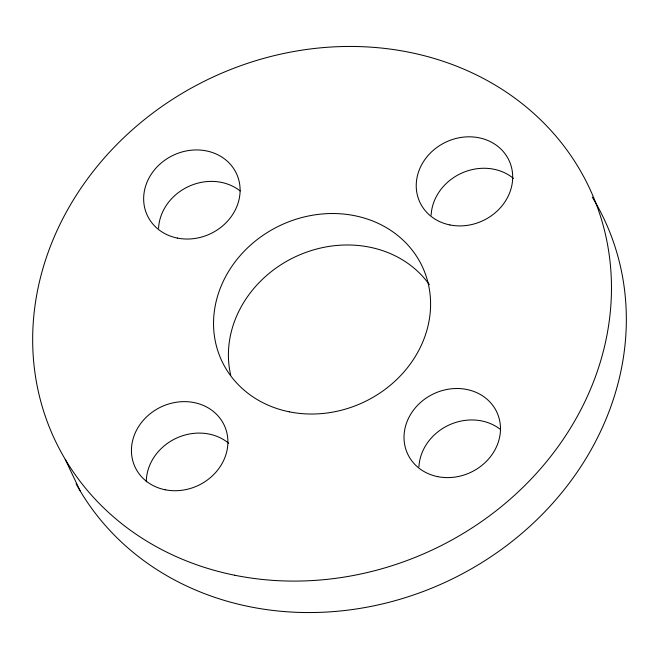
<?xml version="1.0" encoding="UTF-8"?>
<svg xmlns="http://www.w3.org/2000/svg" width="659" height="659" viewBox="0 0 659 659"><rect width="100%" height="100%" fill="white"/><g stroke="black" fill="none" stroke-linecap="round" stroke-linejoin="round"><path stroke-width="0.99" d="M65.208 459.315L80.077 490.766M431.143 215.139A49.244 43.436 -25.3 0 1 461.901 173.02A49.244 43.436 -25.3 0 1 513.485 178.449M230.724 375.226A110.794 97.738 -25.3 0 1 296.731 256.137A110.794 97.738 -25.3 0 1 429.347 284.663M146.306 481.886A49.244 43.436 -25.3 0 1 176.142 438.284A49.244 43.436 -25.3 0 1 228.689 443.276M158.564 228.261A49.244 43.436 -25.3 0 1 188.836 186.365A49.244 43.436 -25.3 0 1 240.156 190.97M418.935 466.836A49.244 43.436 -25.3 0 1 449.207 424.94A49.244 43.436 -25.3 0 1 500.527 429.536M592.227 197.099A295.454 260.626 -25.3 0 1 467.775 570.867A295.454 260.626 -25.3 0 1 76.065 483.739M449.908 224.941A49.244 43.436 -25.3 0 0 511.565 167.608A49.244 43.436 -25.3 0 0 431.917 151.545A49.244 43.436 -25.3 0 0 449.908 224.941M289.317 411.826A110.794 97.738 -25.3 0 0 428.045 282.818A110.794 97.738 -25.3 0 0 248.838 246.672A110.794 97.738 -25.3 0 0 289.317 411.826M165.112 489.761A49.244 43.436 -25.3 0 0 226.77 432.428A49.244 43.436 -25.3 0 0 147.122 416.364A49.244 43.436 -25.3 0 0 165.112 489.761M177.32 238.064A49.244 43.436 -25.3 0 0 238.986 180.731A49.244 43.436 -25.3 0 0 159.338 164.668A49.244 43.436 -25.3 0 0 177.32 238.064M437.691 476.638A49.244 43.436 -25.3 0 0 499.357 419.305A49.244 43.436 -25.3 0 0 419.709 403.234A49.244 43.436 -25.3 0 0 437.691 476.638M234.728 575.241A295.454 260.626 -25.3 0 0 604.682 231.227A295.454 260.626 -25.3 0 0 126.792 134.848A295.454 260.626 -25.3 0 0 234.728 575.241"/></g></svg>
